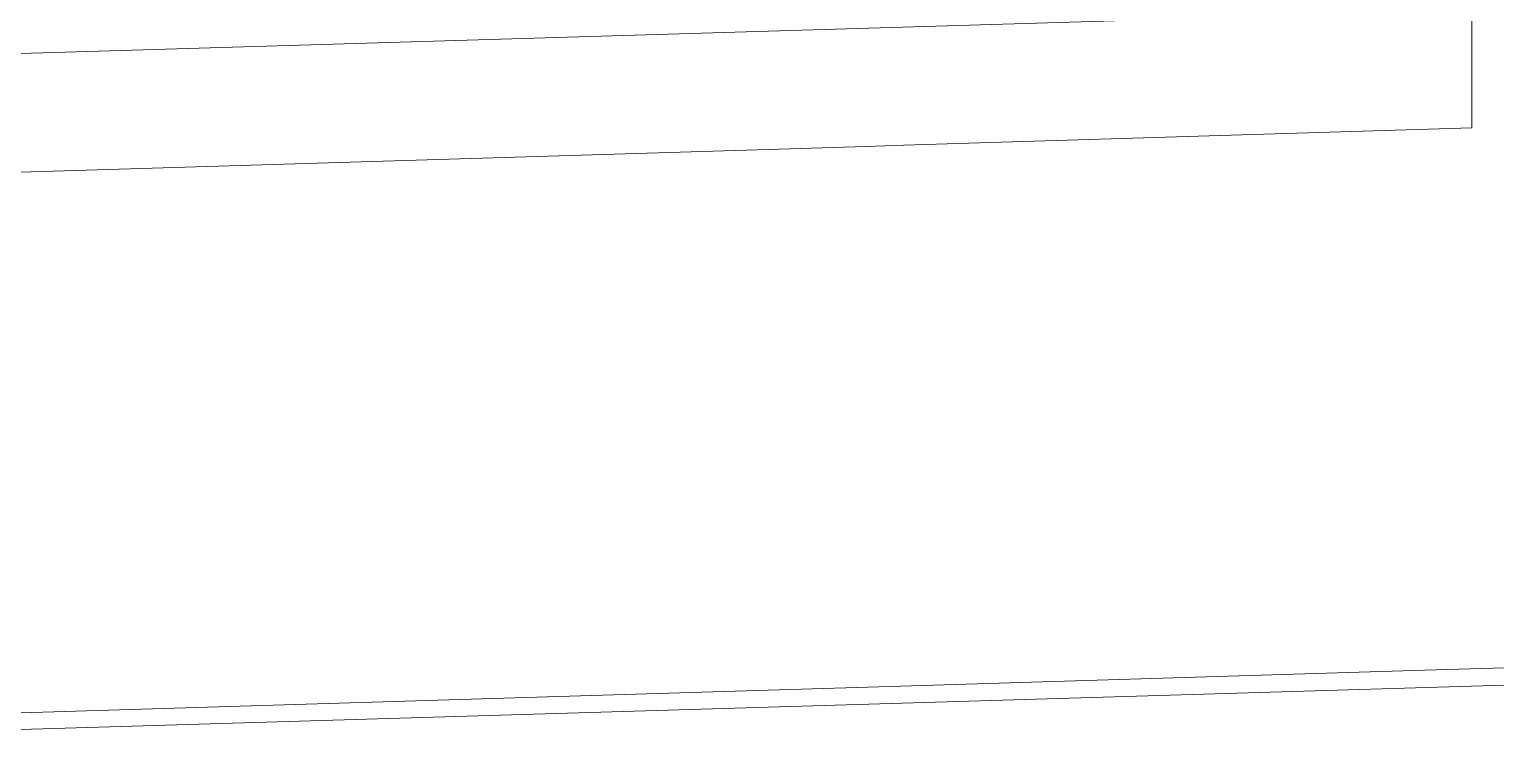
# Model space of a CAD drawing. Header units: inches. Extents: x -10205 to 13964, y -460 to 30702.
# Drawn here: x -2766 to -2635.8, y 9802 to 9865.9 of the extents above; entities that cross this region are included whole.
import ezdxf

# ---------------------------------------------------------------- set-up
doc = ezdxf.new("R2010")
doc.units = ezdxf.units.IN
doc.header["$MEASUREMENT"] = 0
for name, color, linetype, lineweight in [('0-1', 7, 'Continuous', 5), ('0-7', 147, 'Continuous', 13), ('00base_6150001_dwg', 147, 'Continuous', 13), ('C-TOPO', 7, 'Continuous', 9), ('P_PARCEL', 147, 'Continuous', 13)]:
    doc.layers.add(name, color=color, linetype=linetype, lineweight=lineweight)

# ---------------------------------------------------------------- blocks, each defined once
blk = doc.blocks.new('1750 Ox - Topography_rvt-1-SITE PLAN - CAD FILE')
at = {"layer": 'C-TOPO'}
for p, q in [((-2637.92, 9864.48), (-2637.92, 9897.39)), ((-2637.92, 9864.48), (-2637.92, 9897.39)), ((-2637.92, 9864.48), (-2637.92, 9857.19)), ((-2637.92, 9857.19), (-2637.92, 9864.48)), ((-2680.64, 9855.89), (-2637.92, 9857.19)), ((-2680.64, 9855.89), (-2637.92, 9857.19)), ((-2700.39, 9855.28), (-2897.12, 9849.28)), ((-2700.39, 9855.28), (-2897.12, 9849.28)), ((-2700.39, 9855.28), (-2691.72, 9855.55)), ((-2700.39, 9855.28), (-2691.72, 9855.55)), ((-2688.35, 9855.65), (-2691.72, 9855.55)), ((-2691.72, 9855.55), (-2688.35, 9855.65)), ((-2680.64, 9855.89), (-2688.35, 9855.65)), ((-2680.64, 9855.89), (-2688.35, 9855.65)), ((-2561.12, 9811.51), (-2642.11, 9809.04)), ((-2642.11, 9809.04), (-2561.12, 9811.51)), ((-2642.11, 9809.04), (-2691.53, 9807.53)), ((-2642.11, 9809.04), (-2691.53, 9807.53)), ((-2691.53, 9807.53), (-2713.14, 9806.87)), ((-2691.53, 9807.53), (-2713.14, 9806.87)), ((-2713.14, 9806.87), (-2768.69, 9805.18)), ((-2768.69, 9805.18), (-2713.14, 9806.87))]:
    blk.add_line(p, q, dxfattribs=at)
blk = doc.blocks.new('00base_6150001_dwg-1748108-SITE PLAN - CAD FILE')
at = {"layer": '0-7', "flags": 128}
for points in [[(4038565.92, 3368290.28), (4038421.34, 3368287.88), (4038349.66, 3369826.48), (4040914.03, 3369871.78), (4040968.51, 3366594.57)], [(4040801.59, 3368404.26), (4040878.4, 3368405.53), (4040855.04, 3369810.73), (4039367.07, 3369784.44), (4039371.79, 3369573.45), (4038914.84, 3369565.86), (4038913.6, 3369640.25), (4038418.79, 3369632.02), (4038477.78, 3368365.63), (4038564.93, 3368367.08)]]:
    blk.add_lwpolyline(points, dxfattribs=at)
at = {"layer": 'P_PARCEL', "flags": 128}
blk.add_lwpolyline([(4040911.78, 3366397.15), (4040855.93, 3369756.73), (4038354.97, 3369712.55), (4038512.69, 3366326.99)], close=True, dxfattribs=at)

msp = doc.modelspace()

# ---------------------------------------------------------------- block references
at = {"layer": '0-1'}
msp.add_blockref('1750 Ox - Topography_rvt-1-SITE PLAN - CAD FILE', (0, 0), dxfattribs=at)
at = {"layer": '00base_6150001_dwg', "rotation": 89.04760487178136}
msp.add_blockref('00base_6150001_dwg-1748108-SITE PLAN - CAD FILE', (3298136.14, -4084040.07), dxfattribs=at)

doc.saveas('drawing.dxf')
